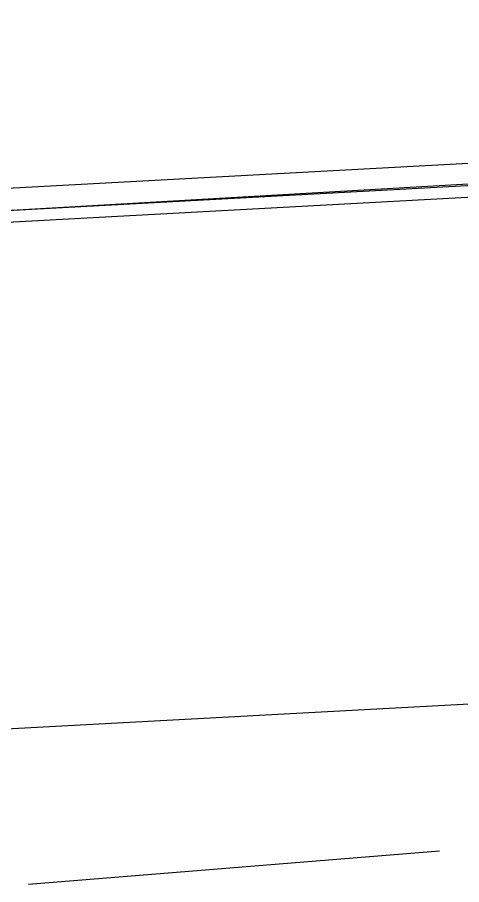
# Model space of a CAD drawing. Header units: feet. Extents: x -84 to 198, y -22 to 181.
# Drawn here: x 79.827 to 80.36, y 153.018 to 154.058 of the extents above; entities that cross this region are included whole.
import ezdxf

# ---------------------------------------------------------------- set-up
doc = ezdxf.new("R2010")
doc.units = ezdxf.units.FT
doc.layers.add('A-LINEA', color=7, linetype='CONTINUOUS')

msp = doc.modelspace()

# ---------------------------------------------------------------- linework, layer by layer
at = {"layer": 'A-LINEA'}
for p, q in [((83.52, 153.4044), (79.8133, 153.2044)), ((83.52, 153.4044), (79.8133, 153.2044)), ((80.3333, 153.0578), (79.84, 153.0178)), ((80.3333, 153.0578), (79.84, 153.0178))]:
    msp.add_line(p, q, dxfattribs=at)
for points in [[(83.6, 154.0578), (79.6667, 153.8444), (79.6667, 153.8178), (83.6, 154.0444), (83.6, 154.0578)], [(83.6, 154.0578), (79.6667, 153.8444), (79.6667, 153.8178), (83.6, 154.0444), (83.6, 154.0578)], [(83.6, 154.0311), (79.6667, 153.8178), (79.6667, 153.8044), (83.6, 154.0178), (83.6, 154.0311)], [(83.6, 154.0311), (79.6667, 153.8178), (79.6667, 153.8044), (83.6, 154.0178), (83.6, 154.0311)]]:
    msp.add_lwpolyline(points, dxfattribs=at)

doc.saveas('drawing.dxf')
